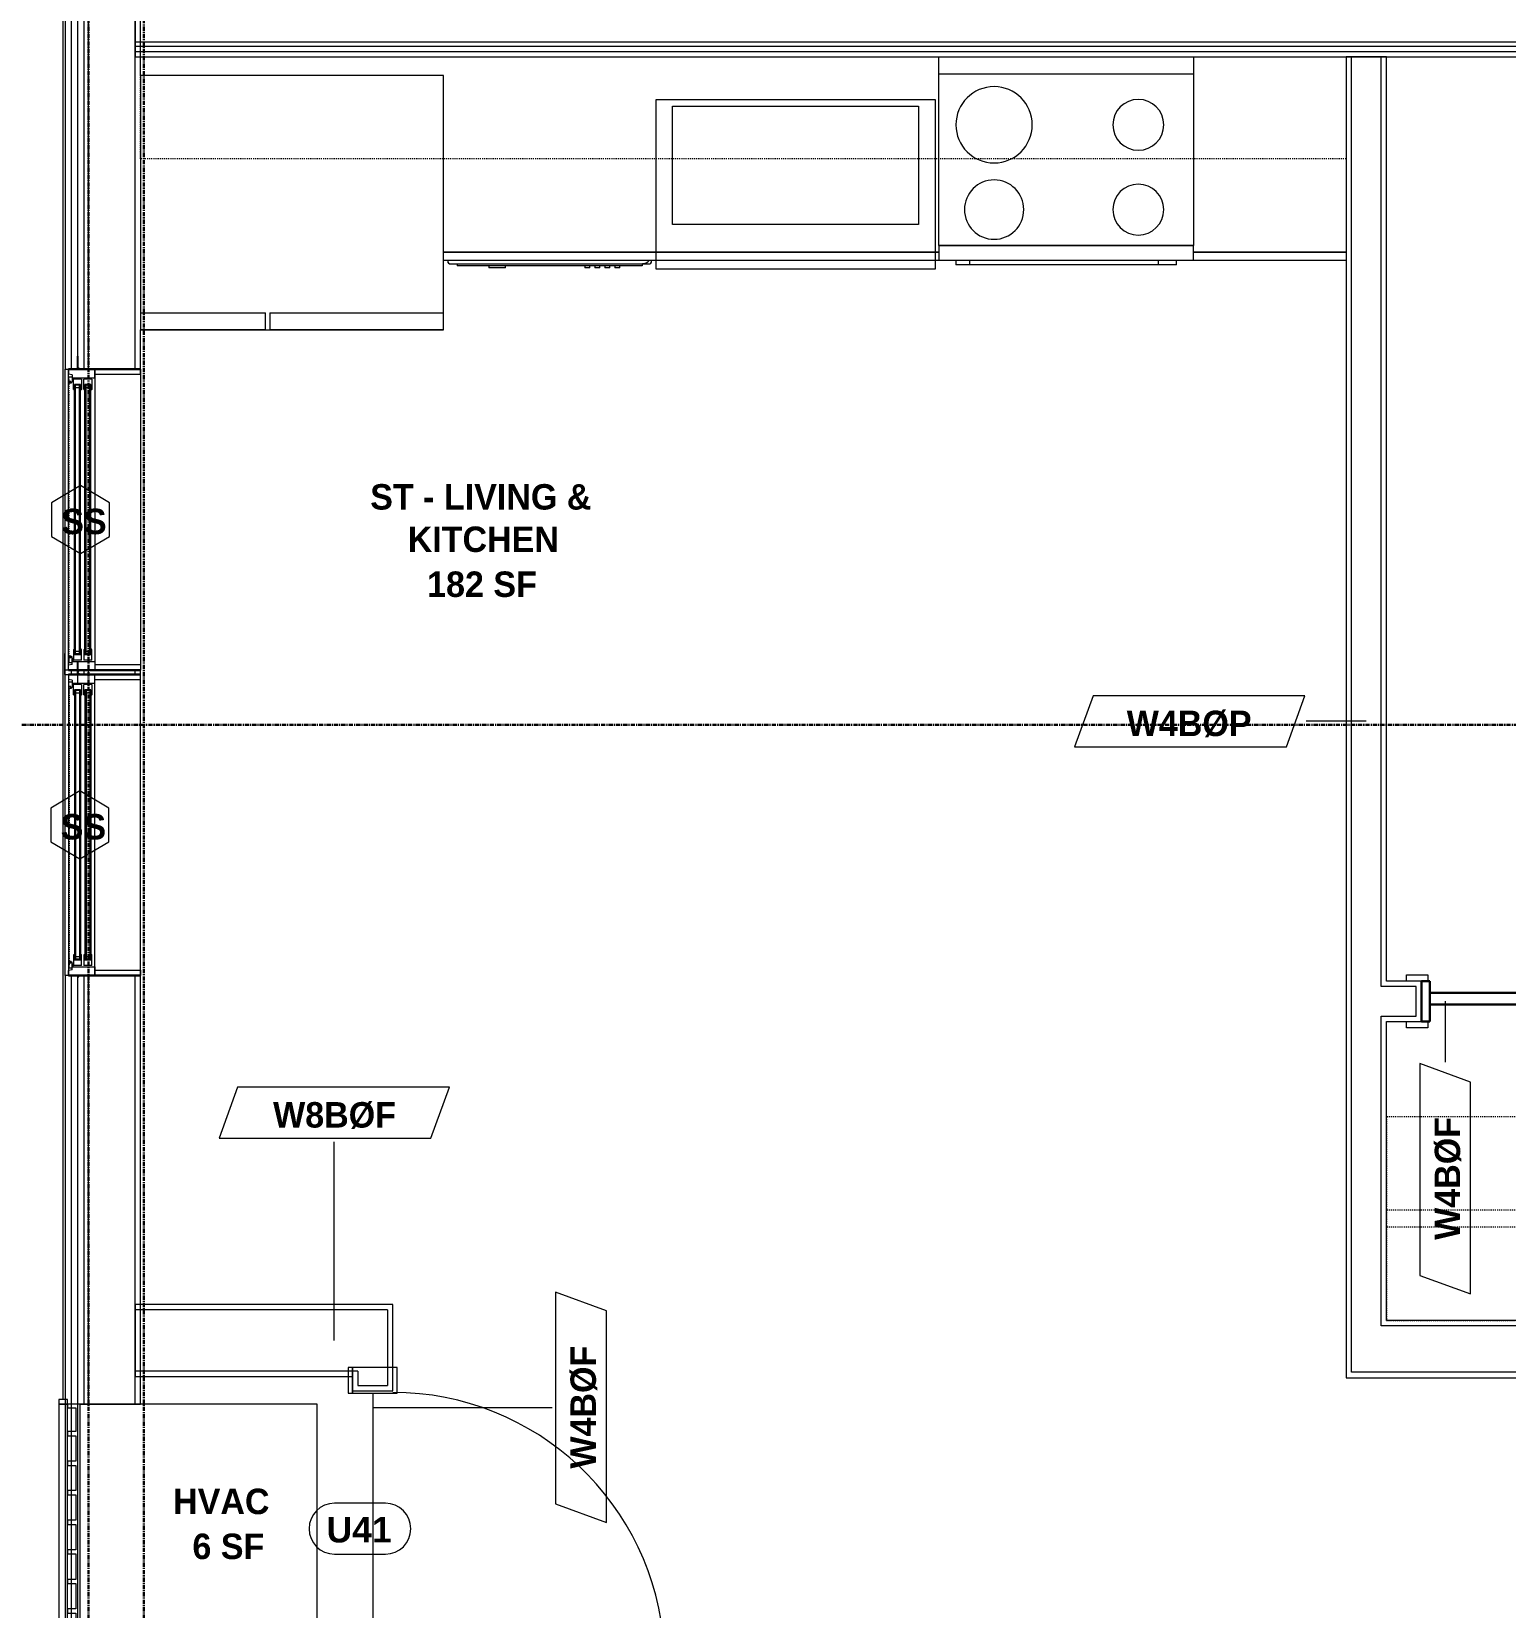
# Model space of a CAD drawing. Header units: inches. Extents: x -4058 to -1781, y 9814 to 12264.
# Drawn here: x -3836 to -3662.3, y 10363.1 to 10548.9 of the extents above; entities that cross this region are included whole.
import ezdxf

# ---------------------------------------------------------------- set-up
doc = ezdxf.new("R2010")
doc.units = ezdxf.units.IN
doc.header["$MEASUREMENT"] = 0
doc.linetypes.add('Dash', pattern=[0.25, 0.125, -0.125])
doc.linetypes.add('Grid Line 1_2_', pattern=[0.875, 0.5, -0.125, 0.125, -0.125])
for name, color, linetype, lineweight in [('0-1', 7, 'Continuous', 5), ('0-2', 7, 'Continuous', 9), ('A-AREA-IDEN', 2, 'Continuous', 9), ('A-DETL-GENF-HDLN-1', 7, 'Dash', 9), ('A-DETL-GENF-HDLN-2', 1, 'Continuous', 18), ('A-DOOR-3', 31, 'Continuous', 9), ('A-DOOR-4', 31, 'Continuous', 30), ('A-DOOR-FRAM-3', 31, 'Continuous', 30), ('A-DOOR-IDEN', 31, 'Continuous', 9), ('A-FLOR-2', 192, 'Continuous', 9), ('A-GENM-1', 7, 'Continuous', 9), ('A-GLAZ', 151, 'Continuous', 18), ('A-GLAZ-1', 10, 'Continuous', 30), ('A-GLAZ-2', 7, 'Continuous', 9), ('A-GLAZ-IDEN', 152, 'Continuous', 9), ('A-WALL', 113, 'Continuous', 18), ('A-WALL-1', 7, 'Continuous', 9), ('A-WALL-2', 250, 'Continuous', 18), ('A-WALL-3', 113, 'Continuous', 9), ('A-WALL-IDEN', 211, 'Continuous', 9), ('I-WALL-1', 7, 'Continuous', 9), ('I-WALL-2', 2, 'Continuous', 9), ('P-SANR-FIXT', 6, 'Continuous', 9), ('Q-CASE', 31, 'Continuous', 9), ('Q-CASE-HDLN', 31, 'Dash', 9), ('Q-SPCQ', 91, 'Continuous', 9), ('S-FNDN-1', 7, 'Continuous', 9), ('S-GRID-1', 1, 'Grid Line 1_2_', 30)]:
    doc.layers.add(name, color=color, linetype=linetype, lineweight=lineweight)
doc.styles.add('Arial_B', font='arialbd.ttf', dxfattribs={"height": 3})
doc.styles.add('Century Gothic_B_1', font='GOTHICB.TTF', dxfattribs={"height": 3})

# ---------------------------------------------------------------- blocks, each defined once
blk = doc.blocks.new('Window-Double_Hung-Marvin-Essential - 2-WIDE _TEMP ALL LOW_ ESDH3066-3454276-UNIT PLANS - 1ST FLOOR')
at = {"layer": 'A-DETL-GENF-HDLN-1'}
blk.add_line((16.1, 3.97), (-16.5, 3.97), dxfattribs=at)
at = {"layer": 'A-DETL-GENF-HDLN-2'}
for p, q in [((-17.75, 4.03), (-17.16, 4.03)), ((-17.75, 4.03), (-17.75, 0.94)), ((-17.08, 3.62), (-17.16, 4.03)), ((-16.85, 4), (-16.85, 3.62)), ((-16.3, 4), (-16.85, 4)), ((-16.3, 3.76), (-16.3, 4)), ((-16.18, 3.76), (-16.3, 3.76)), ((-16.18, 3.97), (-16.1, 3.97)), ((-16.18, 3.97), (-16.18, 3.76)), ((-16.1, 3.72), (-16.1, 3.97)), ((16.18, 3.97), (16.1, 3.97)), ((16.1, 3.72), (16.1, 3.97)), ((16.18, 3.97), (16.18, 3.76)), ((16.18, 3.76), (16.3, 3.76)), ((16.3, 3.76), (16.3, 4)), ((16.3, 4), (16.85, 4)), ((16.85, 4), (16.85, 3.62)), ((17.08, 3.62), (17.16, 4.03)), ((17.75, 4.03), (17.16, 4.03)), ((17.75, 4.03), (17.75, 0.94)), ((-19.25, 2.98), (-19.25, 2.94)), ((-17.75, 2.98), (-19.25, 2.98)), ((-19.25, 2.94), (-17.9, 2.94)), ((-17.9, 2.94), (-17.9, 2.83)), ((-17.9, 2.83), (-17.75, 2.83)), ((-17.08, 3.62), (-16.19, 3.62)), ((-16.38, 3.52), (-16.72, 3.52)), ((-16.72, 3.52), (-16.72, 0.94)), ((-15.34, 3.44), (-16.56, 3.44)), ((-16.56, 2.5), (-16.56, 3.44)), ((-16.56, 2.5), (-15.34, 2.5)), ((-15.34, 2.22), (-16.56, 2.22)), ((-16.56, 1.28), (-16.56, 2.22)), ((-16.38, 3.62), (-16.38, 3.52)), ((-16.19, 3.72), (-16.1, 3.72)), ((-16.19, 3.62), (-16.19, 3.72)), ((-15.94, 2.62), (-15.94, 3.34)), ((-15.94, 3.34), (-15.28, 3.34)), ((-15.28, 2.62), (-15.94, 2.62)), ((-15.94, 1.4), (-15.94, 2.12)), ((-15.94, 2.12), (-15.28, 2.12)), ((-15.84, 2.63), (-15.84, 3.32)), ((-15.84, 1.41), (-15.84, 2.1)), ((-15.54, 2.76), (-15.54, 3.2)), ((-15.54, 1.54), (-15.54, 1.98)), ((-15.34, 3.44), (-15.28, 3.38)), ((-15.34, 2.5), (-15.28, 2.56)), ((-15.34, 2.22), (-15.28, 2.16)), ((-15.28, 3.34), (-15.28, 3.38)), ((-15.28, 2.56), (-15.28, 2.62)), ((-15.28, 2.12), (-15.28, 2.16)), ((15.34, 3.44), (15.28, 3.38)), ((15.28, 3.34), (15.28, 3.38)), ((15.94, 3.34), (15.28, 3.34)), ((15.28, 2.56), (15.28, 2.62)), ((15.28, 2.62), (15.94, 2.62)), ((15.34, 2.5), (15.28, 2.56)), ((15.34, 2.22), (15.28, 2.16)), ((15.28, 2.12), (15.28, 2.16)), ((15.94, 2.12), (15.28, 2.12)), ((15.34, 3.44), (16.56, 3.44)), ((16.56, 2.5), (15.34, 2.5)), ((15.34, 2.22), (16.56, 2.22)), ((15.54, 2.76), (15.54, 3.2)), ((15.54, 1.54), (15.54, 1.98)), ((15.84, 2.63), (15.84, 3.32)), ((15.84, 1.41), (15.84, 2.1)), ((15.94, 2.62), (15.94, 3.34)), ((15.94, 1.4), (15.94, 2.12)), ((16.19, 3.72), (16.1, 3.72)), ((16.19, 3.62), (16.19, 3.72)), ((17.08, 3.62), (16.19, 3.62)), ((16.38, 3.62), (16.38, 3.52)), ((16.38, 3.52), (16.72, 3.52)), ((16.56, 2.5), (16.56, 3.44)), ((16.56, 1.28), (16.56, 2.22)), ((16.72, 3.52), (16.72, 0.94)), ((17.75, 2.98), (19.25, 2.98)), ((17.9, 2.83), (17.75, 2.83)), ((17.9, 2.94), (17.9, 2.83)), ((19.25, 2.94), (17.9, 2.94)), ((19.25, 2.98), (19.25, 2.94)), ((-16.72, 0.94), (-17.75, 0.94)), ((-17.13, 0.91), (-17.13, -4.44)), ((-16.56, 1.28), (-15.34, 1.28)), ((-15.28, 1.4), (-15.94, 1.4)), ((-15.34, 1.28), (-15.28, 1.34)), ((-15.28, 1.34), (-15.28, 1.4)), ((15.28, 1.34), (15.28, 1.4)), ((15.28, 1.4), (15.94, 1.4)), ((15.34, 1.28), (15.28, 1.34)), ((16.56, 1.28), (15.34, 1.28)), ((16.72, 0.94), (17.75, 0.94)), ((17.12, -4.44), (17.12, 0.91)), ((-17.13, -4.44), (-17.75, -4.44)), ((17.12, -4.44), (17.75, -4.44))]:
    blk.add_line(p, q, dxfattribs=at)
at = {"layer": 'A-GLAZ'}
for p, q in [((15.84, 3.32), (-15.84, 3.32)), ((15.84, 3.2), (-15.84, 3.2)), ((15.84, 2.76), (-15.84, 2.76)), ((15.84, 2.63), (-15.84, 2.63)), ((15.84, 2.1), (-15.84, 2.1)), ((15.84, 1.98), (-15.84, 1.98)), ((15.84, 1.54), (-15.84, 1.54)), ((15.84, 1.41), (-15.84, 1.41))]:
    blk.add_line(p, q, dxfattribs=at)
at = {"layer": 'A-GLAZ-1'}
for p, q in [((-17.75, 4.03), (-17.75, 0.94)), ((17.75, 0.94), (17.75, 4.03)), ((-17.75, 0.91), (-17.75, -4.44)), ((17.75, -4.44), (17.75, 0.91))]:
    blk.add_line(p, q, dxfattribs=at)
at = {"layer": 'A-GLAZ-2'}
for p, q in [((17.75, 4.03), (-17.75, 4.03)), ((20.21, 4.5), (17.75, 4.5)), ((17.75, 4.5), (17.75, 4.44)), ((17.75, 4.44), (20.21, 4.44)), ((20.21, 4.44), (20.21, 4.5)), ((-17.75, 0.94), (17.75, 0.94)), ((-17.75, -4.44), (17.75, -4.44))]:
    blk.add_line(p, q, dxfattribs=at)
blk = doc.blocks.new('Window-Double_Hung-Marvin-Essential - 2-WIDE _TEMP ALL LOW_ ESDH3066-3454284-UNIT PLANS - 1ST FLOOR')
at = {"layer": 'A-DETL-GENF-HDLN-1'}
blk.add_line((16.1, -3.97), (-16.5, -3.97), dxfattribs=at)
at = {"layer": 'A-DETL-GENF-HDLN-2'}
for p, q in [((-17.13, 4.44), (-17.75, 4.44)), ((-17.13, -0.91), (-17.13, 4.44)), ((17.12, 4.44), (17.75, 4.44)), ((17.12, 4.44), (17.12, -0.91)), ((-16.72, -0.94), (-17.75, -0.94)), ((-17.75, -4.03), (-17.75, -0.94)), ((-16.72, -3.52), (-16.72, -0.94)), ((-16.56, -1.28), (-15.34, -1.28)), ((-16.56, -1.28), (-16.56, -2.22)), ((-15.28, -1.4), (-15.94, -1.4)), ((-15.94, -1.4), (-15.94, -2.12)), ((-15.84, -1.41), (-15.84, -2.1)), ((-15.54, -1.54), (-15.54, -1.98)), ((-15.34, -1.28), (-15.28, -1.34)), ((-15.28, -1.34), (-15.28, -1.4)), ((15.34, -1.28), (15.28, -1.34)), ((15.28, -1.34), (15.28, -1.4)), ((15.28, -1.4), (15.94, -1.4)), ((16.56, -1.28), (15.34, -1.28)), ((15.54, -1.54), (15.54, -1.98)), ((15.84, -1.41), (15.84, -2.1)), ((15.94, -1.4), (15.94, -2.12)), ((16.56, -1.28), (16.56, -2.22)), ((16.72, -3.52), (16.72, -0.94)), ((16.72, -0.94), (17.75, -0.94)), ((17.75, -4.03), (17.75, -0.94)), ((-19.25, -2.98), (-19.25, -2.94)), ((-19.25, -2.94), (-17.9, -2.94)), ((-17.75, -2.98), (-19.25, -2.98)), ((-17.9, -2.94), (-17.9, -2.83)), ((-17.9, -2.83), (-17.75, -2.83)), ((-17.08, -3.62), (-17.16, -4.03)), ((-17.08, -3.62), (-16.19, -3.62)), ((-16.85, -4), (-16.85, -3.62)), ((-16.38, -3.52), (-16.72, -3.52)), ((-15.34, -2.22), (-16.56, -2.22)), ((-16.56, -2.5), (-15.34, -2.5)), ((-16.56, -2.5), (-16.56, -3.44)), ((-15.34, -3.44), (-16.56, -3.44)), ((-16.38, -3.62), (-16.38, -3.52)), ((-16.19, -3.62), (-16.19, -3.72)), ((-16.19, -3.72), (-16.1, -3.72)), ((-16.1, -3.72), (-16.1, -3.97)), ((-15.94, -2.12), (-15.28, -2.12)), ((-15.28, -2.62), (-15.94, -2.62)), ((-15.94, -2.62), (-15.94, -3.34)), ((-15.94, -3.34), (-15.28, -3.34)), ((-15.84, -2.63), (-15.84, -3.32)), ((-15.54, -2.76), (-15.54, -3.2)), ((-15.34, -2.22), (-15.28, -2.16)), ((-15.34, -2.5), (-15.28, -2.56)), ((-15.34, -3.44), (-15.28, -3.38)), ((-15.28, -2.12), (-15.28, -2.16)), ((-15.28, -2.56), (-15.28, -2.62)), ((-15.28, -3.34), (-15.28, -3.38)), ((15.28, -2.12), (15.28, -2.16)), ((15.94, -2.12), (15.28, -2.12)), ((15.34, -2.22), (15.28, -2.16)), ((15.34, -2.5), (15.28, -2.56)), ((15.28, -2.56), (15.28, -2.62)), ((15.28, -2.62), (15.94, -2.62)), ((15.28, -3.34), (15.28, -3.38)), ((15.94, -3.34), (15.28, -3.34)), ((15.34, -3.44), (15.28, -3.38)), ((15.34, -2.22), (16.56, -2.22)), ((16.56, -2.5), (15.34, -2.5)), ((15.34, -3.44), (16.56, -3.44)), ((15.54, -2.76), (15.54, -3.2)), ((15.84, -2.63), (15.84, -3.32)), ((15.94, -2.62), (15.94, -3.34)), ((16.19, -3.72), (16.1, -3.72)), ((16.1, -3.72), (16.1, -3.97)), ((17.08, -3.62), (16.19, -3.62)), ((16.19, -3.62), (16.19, -3.72)), ((16.38, -3.62), (16.38, -3.52)), ((16.38, -3.52), (16.72, -3.52)), ((16.56, -2.5), (16.56, -3.44)), ((16.85, -4), (16.85, -3.62)), ((17.08, -3.62), (17.16, -4.03)), ((17.9, -2.83), (17.75, -2.83)), ((17.75, -2.98), (19.25, -2.98)), ((17.9, -2.94), (17.9, -2.83)), ((19.25, -2.94), (17.9, -2.94)), ((19.25, -2.98), (19.25, -2.94)), ((-17.75, -4.03), (-17.16, -4.03)), ((-16.3, -4), (-16.85, -4)), ((-16.18, -3.76), (-16.3, -3.76)), ((-16.3, -3.76), (-16.3, -4)), ((-16.18, -3.97), (-16.18, -3.76)), ((-16.18, -3.97), (-16.1, -3.97)), ((16.18, -3.97), (16.1, -3.97)), ((16.18, -3.97), (16.18, -3.76)), ((16.18, -3.76), (16.3, -3.76)), ((16.3, -3.76), (16.3, -4)), ((16.3, -4), (16.85, -4)), ((17.75, -4.03), (17.16, -4.03))]:
    blk.add_line(p, q, dxfattribs=at)
at = {"layer": 'A-GLAZ'}
for p, q in [((15.84, -1.41), (-15.84, -1.41)), ((15.84, -1.54), (-15.84, -1.54)), ((15.84, -1.98), (-15.84, -1.98)), ((15.84, -2.1), (-15.84, -2.1)), ((15.84, -2.63), (-15.84, -2.63)), ((15.84, -2.76), (-15.84, -2.76)), ((15.84, -3.2), (-15.84, -3.2)), ((15.84, -3.32), (-15.84, -3.32))]:
    blk.add_line(p, q, dxfattribs=at)
at = {"layer": 'A-GLAZ-1'}
for p, q in [((-17.75, -0.91), (-17.75, 4.44)), ((17.75, 4.44), (17.75, -0.91)), ((-17.75, -4.03), (-17.75, -0.94)), ((17.75, -0.94), (17.75, -4.03))]:
    blk.add_line(p, q, dxfattribs=at)
at = {"layer": 'A-GLAZ-2'}
for p, q in [((-17.75, 4.44), (17.75, 4.44)), ((-17.75, -0.94), (17.75, -0.94)), ((17.75, -4.03), (-17.75, -4.03))]:
    blk.add_line(p, q, dxfattribs=at)
blk = doc.blocks.new('V-Series_EWC4_SPVU_RFA_2015 - 1ST FLOOR-2484708-UNIT PLANS - 1ST FLOOR')
at = {"layer": 'A-GENM-1'}
for p, q in [((-3126.69, 12090.69), (-3127.25, 12090.69)), ((-3127.25, 12090.69), (-3127.25, 12089.69)), ((-3098.81, 12090.69), (-3126.69, 12090.69)), ((-3126.69, 12090.69), (-3126.69, 12089.69)), ((-3126.69, 12089.69), (-3126.69, 12090.69)), ((-3098.81, 12089.69), (-3098.81, 12090.69)), ((-3098.25, 12090.69), (-3098.81, 12090.69)), ((-3098.81, 12090.69), (-3098.81, 12089.69)), ((-3098.25, 12089.69), (-3098.25, 12090.69)), ((-3127.25, 12089.69), (-3126.69, 12089.69)), ((-3126.69, 12089.69), (-3098.81, 12089.69)), ((-3126.69, 12089.69), (-3126.69, 12060.25)), ((-3126.25, 12089.69), (-3126.69, 12089.69)), ((-3126.25, 12088.69), (-3126.25, 12089.69)), ((-3123.45, 12088.69), (-3126.25, 12088.69)), ((-3122.95, 12089.69), (-3123.45, 12089.69)), ((-3123.45, 12089.69), (-3123.45, 12088.69)), ((-3122.95, 12088.69), (-3122.95, 12089.69)), ((-3119.97, 12088.69), (-3122.95, 12088.69)), ((-3119.47, 12089.69), (-3119.97, 12089.69)), ((-3119.97, 12089.69), (-3119.97, 12088.69)), ((-3119.47, 12088.69), (-3119.47, 12089.69)), ((-3116.48, 12088.69), (-3119.47, 12088.69)), ((-3115.98, 12089.69), (-3116.48, 12089.69)), ((-3116.48, 12089.69), (-3116.48, 12088.69)), ((-3115.98, 12088.69), (-3115.98, 12089.69)), ((-3113, 12088.69), (-3115.98, 12088.69)), ((-3112.5, 12089.69), (-3113, 12089.69)), ((-3113, 12089.69), (-3113, 12088.69)), ((-3112.5, 12088.69), (-3112.5, 12089.69)), ((-3109.51, 12088.69), (-3112.5, 12088.69)), ((-3109.01, 12089.69), (-3109.51, 12089.69)), ((-3109.51, 12089.69), (-3109.51, 12088.69)), ((-3109.01, 12088.69), (-3109.01, 12089.69)), ((-3106.03, 12088.69), (-3109.01, 12088.69)), ((-3105.53, 12089.69), (-3106.03, 12089.69)), ((-3106.03, 12089.69), (-3106.03, 12088.69)), ((-3105.53, 12088.69), (-3105.53, 12089.69)), ((-3102.55, 12088.69), (-3105.53, 12088.69)), ((-3102.05, 12089.69), (-3102.55, 12089.69)), ((-3102.55, 12089.69), (-3102.55, 12088.69)), ((-3102.05, 12088.69), (-3102.05, 12089.69)), ((-3099.25, 12088.69), (-3102.05, 12088.69)), ((-3098.81, 12089.69), (-3099.25, 12089.69)), ((-3099.25, 12089.69), (-3099.25, 12088.69)), ((-3098.81, 12089.69), (-3098.25, 12089.69)), ((-3098.81, 12060.25), (-3098.81, 12089.69)), ((-3126.69, 12060.25), (-3098.81, 12060.25))]:
    blk.add_line(p, q, dxfattribs=at)
blk = doc.blocks.new('CTR - 1st Phase - Shell_rvt-1-UNIT PLANS - 1ST FLOOR')
at = {"layer": 'A-WALL-1'}
for p, q in [((-3832.07, 10591.24), (-3832.07, 10509.14)), ((-3823.2, 10543.75), (-3823.2, 10591.24)), ((-3823.2, 10509.14), (-3823.2, 10513.75)), ((-3832.07, 10509.14), (-3831.67, 10509.14)), ((-3832.07, 10475.6), (-3832.07, 10509.14)), ((-3828.57, 10509.14), (-3828.54, 10509.14)), ((-3831.67, 10473.64), (-3832.07, 10473.64)), ((-3828.54, 10473.64), (-3828.57, 10473.64)), ((-3823.2, 10473.14), (-3823.2, 10473.64)), ((-3832.07, 10473.14), (-3831.67, 10473.14)), ((-3832.07, 10437.64), (-3832.07, 10473.14)), ((-3828.57, 10473.14), (-3828.54, 10473.14)), ((-3832.07, 10437.64), (-3832.07, 10279.94)), ((-3831.67, 10437.64), (-3832.07, 10437.64)), ((-3828.54, 10437.64), (-3828.57, 10437.64)), ((-3823.2, 10387.09), (-3823.2, 10437.64)), ((-3830.32, 10359.21), (-3830.32, 10387.09)), ((-3830.32, 10387.09), (-3823.2, 10387.09))]:
    blk.add_line(p, q, dxfattribs=at)
at = {"layer": 'A-WALL-2'}
for p, q in [((-3831.32, 10509.14), (-3831.32, 10591.24)), ((-3830.57, 10509.14), (-3830.57, 10591.24)), ((-3829.82, 10509.14), (-3829.82, 10591.24)), ((-3829.32, 10509.14), (-3829.32, 10591.24)), ((-3823.82, 10509.14), (-3823.82, 10591.24)), ((-3831.32, 10473.14), (-3831.32, 10473.64)), ((-3830.57, 10473.14), (-3830.57, 10473.64)), ((-3829.82, 10473.14), (-3829.82, 10473.64)), ((-3829.32, 10473.14), (-3829.32, 10473.64)), ((-3823.82, 10473.14), (-3823.82, 10473.64)), ((-3831.32, 10279.94), (-3831.32, 10437.64)), ((-3830.57, 10279.94), (-3830.57, 10437.64)), ((-3829.82, 10387.09), (-3829.82, 10437.64)), ((-3829.32, 10387.09), (-3829.32, 10437.64)), ((-3823.82, 10387.09), (-3823.82, 10437.64))]:
    blk.add_line(p, q, dxfattribs=at)
at = {"layer": 'S-FNDN-1'}
blk.add_line((-3832.32, 10387.65), (-3832.32, 10712.69), dxfattribs=at)
at = {"layer": '0-2'}
for name, p, rotation in [('Window-Double_Hung-Marvin-Essential - 2-WIDE _TEMP ALL LOW_ ESDH3066-3454284-UNIT PLANS - 1ST FLOOR', (-3827.64, 10491.39), 269.9999999999988), ('Window-Double_Hung-Marvin-Essential - 2-WIDE _TEMP ALL LOW_ ESDH3066-3454276-UNIT PLANS - 1ST FLOOR', (-3827.64, 10455.39), 89.99999999999885), ('V-Series_EWC4_SPVU_RFA_2015 - 1ST FLOOR-2484708-UNIT PLANS - 1ST FLOOR', (8257.87, 13485.9), 89.99999999999994)]:
    blk.add_blockref(name, p, dxfattribs=dict(at, rotation=rotation))
blk = doc.blocks.new('CTR - 1st Phase - Common Walls_rvt-1-UNIT PLANS - 1ST FLOOR')
at = {"layer": 'A-WALL-2'}
for p, q in [((-3487.3, 10547.69), (-3823.82, 10547.69)), ((-3487.3, 10547.19), (-3823.82, 10547.19)), ((-3487.3, 10546.56), (-3823.82, 10546.56))]:
    blk.add_line(p, q, dxfattribs=at)
at = {"layer": 'I-WALL-1'}
for p, q in [((-3823.82, 10554.44), (-3823.82, 10545.94)), ((-3823.82, 10545.94), (-3487.3, 10545.94))]:
    blk.add_line(p, q, dxfattribs=at)
blk = doc.blocks.new('CTR - 1st Phase - Structure_rvt-1-UNIT PLANS - 1ST FLOOR')
at = {"layer": 'S-GRID-1'}
for p, q in [((-3829.32, 9814.03), (-3829.32, 12247.5)), ((-3822.82, 9814.03), (-3822.82, 12247.5)), ((-1781.27, 10467.19), (-4041.78, 10467.19))]:
    blk.add_line(p, q, dxfattribs=at)
blk = doc.blocks.new('SLIDING - FLUSH - SLIDING - FLUSH - 5-0 x 6-8-3203586-UNIT PLANS - 1ST FLOOR')
at = {"layer": 'A-DOOR-3'}
for p, q in [((-32.75, 3.25), (-30.25, 3.25)), ((-32.75, 2.5), (-32.75, 3.25)), ((-30.25, 2.5), (-32.75, 2.5)), ((-30.25, 3.25), (-30.25, 2.5)), ((30.25, 3.25), (32.75, 3.25)), ((30.25, 2.5), (30.25, 3.25)), ((32.75, 2.5), (30.25, 2.5)), ((32.75, 3.25), (32.75, 2.5)), ((-32.75, -2.25), (-30.25, -2.25)), ((-32.75, -3), (-32.75, -2.25)), ((-30.25, -3), (-32.75, -3)), ((-30.25, -2.25), (-30.25, -3)), ((30.25, -2.25), (32.75, -2.25)), ((30.25, -3), (30.25, -2.25)), ((32.75, -3), (30.25, -3)), ((32.75, -2.25), (32.75, -3))]:
    blk.add_line(p, q, dxfattribs=at)
at = {"layer": 'A-DOOR-4'}
for p, q in [((-1, -0.88), (-1, 0.5)), ((-1, 0.5), (30, 0.5)), ((30, 0.5), (30, -0.88)), ((-30, -2.25), (-30, -0.88)), ((-30, -0.88), (1, -0.88)), ((30, -0.88), (-1, -0.88)), ((1, -0.88), (1, -2.25)), ((1, -2.25), (-30, -2.25))]:
    blk.add_line(p, q, dxfattribs=at)
at = {"layer": 'A-DOOR-FRAM-3'}
for p, q in [((-31, -2.25), (-31, 2.5)), ((-31, 2.5), (-30, 2.5)), ((-30, 2.5), (-30, -2.25)), ((30, 2.5), (31, 2.5)), ((30, -2.25), (30, 2.5)), ((31, 2.5), (31, -2.25)), ((-30, -2.25), (-31, -2.25)), ((31, -2.25), (30, -2.25))]:
    blk.add_line(p, q, dxfattribs=at)
blk = doc.blocks.new('OD_CW_Closet - OD_CW_Closet-3892068-UNIT PLANS - 1ST FLOOR')
at = {"layer": 'Q-CASE-HDLN'}
for p, q in [((36.41, 24), (0.74, 24)), ((0.74, 24), (0.74, 22.28)), ((36.41, 0), (36.41, 24)), ((0.74, 13), (36.41, 13)), ((0.74, 11), (36.41, 11)), ((0.74, 0), (36.41, 0))]:
    blk.add_line(p, q, dxfattribs=at)
blk = doc.blocks.new('SWING - SINGLE - FLUSH - SWING - 32_ x 80_ - WITH ACOUSTICAL SEAL-4346071-UNIT PLANS - 1ST FLOOR')
at = {"layer": 'A-DOOR-3'}
for p, q in [((-16, 2.87), (-19, 2.87)), ((-19, 2.87), (-19, -2.38)), ((-16, -2.38), (-16, 2.87)), ((19, 2.87), (16, 2.87)), ((16, 2.87), (16, -2.38)), ((19, -2.38), (19, 2.87)), ((-19, -2.38), (-16, -2.38)), ((-16, -2.38), (-19, -2.38)), ((-19, -2.38), (-19, -2.88)), ((-19, -2.88), (-16, -2.88)), ((-16, -2.88), (-16, -2.38)), ((16, -2.38), (19, -2.38)), ((19, -2.38), (16, -2.38)), ((16, -2.38), (16, -2.88)), ((16, -2.88), (19, -2.88)), ((19, -2.88), (19, -2.38))]:
    blk.add_line(p, q, dxfattribs=at)
blk.add_arc((16, 2.37), 32.07, 93.5759, 180, dxfattribs=at)
at = {"layer": 'A-DOOR-4'}
for p, q in [((14, 2.37), (14, 34.38)), ((16, 34.38), (14, 34.38)), ((16, 2.37), (16, 34.38)), ((16, 2.37), (14, 2.37))]:
    blk.add_line(p, q, dxfattribs=at)
blk = doc.blocks.new('OD_CW_Base Cabinet - OD_CW_Base Cabinet-4181791-UNIT PLANS - 1ST FLOOR')
at = {"layer": 'Q-CASE'}
for p, q in [((0.74, 0), (18.74, 0)), ((48.74, 0), (107.14, 0))]:
    blk.add_line(p, q, dxfattribs=at)
blk = doc.blocks.new('OD_CW_Upper Cabinet - OD_CW_Upper Cabinet-4366982-UNIT PLANS - 1ST FLOOR')
at = {"layer": 'Q-CASE-HDLN'}
for p, q in [((0.74, -24), (0.74, -12)), ((0.74, -12), (142.89, -12)), ((142.89, -12), (142.89, -24)), ((142.89, -24), (0.74, -24))]:
    blk.add_line(p, q, dxfattribs=at)
blk = doc.blocks.new('Stainless Steel Farmhous Kitchen Sink - Stainless Steel Farmhous Kitchen Sink-2443921-UNIT PLANS - 1ST FLOOR')
at = {"layer": 'P-SANR-FIXT'}
for p, q in [((0, -2.25), (-33, -2.25)), ((-33, -2.25), (-33, -22.2)), ((-31, -16.96), (-31, -3)), ((-31, -3), (-2, -3)), ((-2, -3), (-2, -16.96)), ((0, -22.2), (0, -2.25)), ((-2, -16.96), (-31, -16.96)), ((-33, -22.2), (0, -22.2))]:
    blk.add_line(p, q, dxfattribs=at)
blk = doc.blocks.new('Refrigerator_-_Side-by-Side_6047 - 36_ X 30_-V54-UNIT PLANS - 1ST FLOOR')
at = {"layer": 'Q-SPCQ'}
for p, q in [((17.87, 14.42), (-17.88, 14.42)), ((-17.88, 14.42), (-17.88, -15.58)), ((17.87, -15.58), (17.87, 14.42)), ((-17.88, -13.58), (-3.13, -13.58)), ((-17.88, -13.58), (-17.88, -15.58)), ((-3.13, -15.58), (-3.13, -13.58)), ((-2.63, -13.58), (17.87, -13.58)), ((-2.63, -13.58), (-2.63, -15.58)), ((17.87, -15.58), (17.87, -13.58)), ((-17.88, -15.58), (17.87, -15.58)), ((-3.13, -15.58), (-17.88, -15.58)), ((17.87, -15.58), (-2.63, -15.58))]:
    blk.add_line(p, q, dxfattribs=at)
blk = doc.blocks.new('Wall Tag - Arch Wall-3956453-UNIT PLANS - 1ST FLOOR')
at = {"layer": 'A-WALL-IDEN'}
for p, q in [((-0.3561, 0.0937), (-0.4244, -0.0937)), ((0.4244, 0.0937), (-0.3561, 0.0937)), ((0.3561, -0.0937), (0.4244, 0.0937)), ((-0.4244, -0.0937), (0.3561, -0.0937))]:
    blk.add_line(p, q, dxfattribs=at)
blk = doc.blocks.new('Door Tag - Type Mark-2601225-UNIT PLANS - 1ST FLOOR')
at = {"layer": 'A-DOOR-IDEN'}
for p, q in [((0.09375, 0.09375), (-0.09375, 0.09375)), ((-0.09375, -0.09375), (0.09375, -0.09375))]:
    blk.add_line(p, q, dxfattribs=at)
for centre, start, end in [((-0.09375, 0), 90, 270), ((0.09375, 0), 270, 90)]:
    blk.add_arc(centre, 0.09375, start, end, dxfattribs=at)
blk = doc.blocks.new('Window Tag - ONE-4156801-UNIT PLANS - 1ST FLOOR')
at = {"layer": 'A-GLAZ-IDEN'}
for p, q in [((0, 0.125), (-0.1071, 0.0619)), ((0.107, 0.062), (0, 0.125)), ((-0.1071, 0.0619), (-0.1071, -0.0619)), ((0.107, -0.0624), (0.107, 0.062)), ((-0.1071, -0.0619), (0, -0.125)), ((0, -0.125), (0.107, -0.0624))]:
    blk.add_line(p, q, dxfattribs=at)

msp = doc.modelspace()

# ---------------------------------------------------------------- block references
at = {"layer": '0-1'}
msp.add_blockref('CTR - 1st Phase - Shell_rvt-1-UNIT PLANS - 1ST FLOOR', (0, 0), dxfattribs=at)

# ---------------------------------------------------------------- next in the draw order: linework, layer by layer
at = {"layer": 'A-FLOR-2'}
msp.add_line((-3795.82, 10388.4), (-3795.82, 10356.4), dxfattribs=at)
at = {"layer": 'A-WALL'}
for p, q in [((-3680.42, 10390.84), (-3680.42, 10545.94)), ((-3676.92, 10436.34), (-3676.92, 10545.94)), ((-3672.79, 10436.34), (-3676.92, 10436.34)), ((-3672.79, 10432.84), (-3672.79, 10436.34)), ((-3676.92, 10432.84), (-3672.79, 10432.84)), ((-3676.92, 10396.34), (-3676.92, 10432.84)), ((-3794.07, 10398.21), (-3823.82, 10398.21)), ((-3794.07, 10398.21), (-3794.07, 10389.28)), ((-3605.42, 10396.34), (-3676.92, 10396.34)), ((-3797.57, 10390.96), (-3823.82, 10390.96)), ((-3797.57, 10390.96), (-3797.57, 10389.28)), ((-3601.92, 10390.84), (-3680.42, 10390.84)), ((-3797.57, 10389.28), (-3794.07, 10389.28))]:
    msp.add_line(p, q, dxfattribs=at)
at = {"layer": 'A-WALL-3'}
for p, q in [((-3681.04, 10545.94), (-3681.04, 10390.21)), ((-3676.29, 10545.94), (-3681.04, 10545.94)), ((-3676.29, 10436.96), (-3676.29, 10545.94)), ((-3672.17, 10436.96), (-3676.29, 10436.96)), ((-3672.17, 10432.21), (-3672.17, 10436.96)), ((-3676.29, 10432.21), (-3672.17, 10432.21)), ((-3676.29, 10396.96), (-3676.29, 10432.21)), ((-3606.04, 10396.96), (-3676.29, 10396.96)), ((-3798.2, 10390.34), (-3798.2, 10388.65)), ((-3793.45, 10388.65), (-3793.45, 10390.34)), ((-3681.04, 10390.21), (-3601.29, 10390.21)), ((-3798.2, 10388.65), (-3793.45, 10388.65))]:
    msp.add_line(p, q, dxfattribs=at)
at = {"layer": 'A-WALL-IDEN'}
for p, q in [((-3678.67, 10467.61), (-3685.74, 10467.61)), ((-3669.36, 10434.59), (-3669.36, 10427.4)), ((-3800.35, 10394.59), (-3800.35, 10418.03)), ((-3800.35, 10394.59), (-3800.35, 10418.03)), ((-3795.82, 10386.71), (-3774.67, 10386.71)), ((-3795.82, 10386.71), (-3774.67, 10386.71))]:
    msp.add_line(p, q, dxfattribs=at)
at = {"layer": 'I-WALL-2'}
for p, q in [((-3793.45, 10398.84), (-3823.82, 10398.84)), ((-3823.82, 10398.84), (-3823.82, 10390.34)), ((-3793.45, 10390.34), (-3793.45, 10398.84)), ((-3823.82, 10390.34), (-3798.2, 10390.34))]:
    msp.add_line(p, q, dxfattribs=at)
at = {"layer": 'Q-CASE'}
for p, q in [((-3729.05, 10522.94), (-3787.45, 10522.94)), ((-3787.45, 10522.94), (-3729.05, 10522.94)), ((-3729.05, 10521.94), (-3787.45, 10521.94)), ((-3681.04, 10522.94), (-3699.05, 10522.94)), ((-3699.05, 10522.94), (-3681.04, 10522.94)), ((-3681.04, 10521.94), (-3699.05, 10521.94))]:
    msp.add_line(p, q, dxfattribs=at)
at = {"layer": 'Q-SPCQ'}
for p, q in [((-3729.05, 10543.94), (-3729.05, 10545.94)), ((-3699.05, 10545.94), (-3699.05, 10543.94)), ((-3729.05, 10523.69), (-3729.05, 10543.94)), ((-3729.05, 10543.94), (-3699.05, 10543.94)), ((-3699.05, 10543.94), (-3699.05, 10523.69)), ((-3729.05, 10523.69), (-3699.05, 10523.69)), ((-3729.05, 10523.69), (-3729.05, 10521.94)), ((-3699.05, 10523.69), (-3729.05, 10523.69)), ((-3699.05, 10521.94), (-3699.05, 10523.69)), ((-3786.95, 10521.94), (-3786.95, 10521.76)), ((-3786.75, 10521.56), (-3764.02, 10521.56)), ((-3785.86, 10521.56), (-3785.86, 10521.31)), ((-3764.04, 10521.56), (-3764.04, 10521.31)), ((-3764.02, 10521.56), (-3763.15, 10521.56)), ((-3762.95, 10521.76), (-3762.95, 10521.94)), ((-3699.05, 10521.94), (-3729.05, 10521.94)), ((-3727.05, 10521.94), (-3727.05, 10521.44)), ((-3725.44, 10521.94), (-3725.44, 10521.44)), ((-3703.17, 10521.44), (-3703.17, 10521.94)), ((-3701.05, 10521.44), (-3701.05, 10521.94)), ((-3764.04, 10521.31), (-3785.86, 10521.31)), ((-3782.12, 10521.31), (-3782.12, 10521.06)), ((-3781.14, 10521.06), (-3782.12, 10521.06)), ((-3780.16, 10521.06), (-3781.14, 10521.06)), ((-3780.16, 10521.06), (-3780.16, 10521.31)), ((-3770.8, 10521.31), (-3770.8, 10521.06)), ((-3770.21, 10521.06), (-3770.8, 10521.06)), ((-3770.21, 10521.06), (-3770.21, 10521.31)), ((-3769.62, 10521.31), (-3769.62, 10521.06)), ((-3769.03, 10521.06), (-3769.62, 10521.06)), ((-3769.03, 10521.06), (-3769.03, 10521.31)), ((-3768.44, 10521.31), (-3768.44, 10521.06)), ((-3767.85, 10521.06), (-3768.44, 10521.06)), ((-3767.85, 10521.06), (-3767.85, 10521.31)), ((-3767.26, 10521.31), (-3767.26, 10521.06)), ((-3766.66, 10521.06), (-3767.26, 10521.06)), ((-3766.66, 10521.06), (-3766.66, 10521.31)), ((-3725.44, 10521.44), (-3727.05, 10521.44)), ((-3703.17, 10521.44), (-3725.44, 10521.44)), ((-3701.05, 10521.44), (-3703.17, 10521.44))]:
    msp.add_line(p, q, dxfattribs=at)
for centre, radius, start, end in [((-3722.55, 10537.94), 4.5, 0, 180), ((-3705.55, 10537.94), 3, 0, 180), ((-3722.55, 10537.94), 4.5, 180, 0), ((-3705.55, 10537.94), 3, 180, 0), ((-3722.55, 10527.94), 3.5, 0, 180), ((-3705.55, 10527.94), 3, 0, 180), ((-3722.55, 10527.94), 3.5, 180, 0), ((-3705.55, 10527.94), 3, 180, 0), ((-3786.75, 10521.76), 0.197, 180, 270), ((-3786.75, 10521.76), 0.197, 195, 255), ((-3764.02, 10522.64), 1.07, 270, 319.1261), ((-3763.15, 10521.76), 0.197, 270, 0)]:
    msp.add_arc(centre, radius, start, end, dxfattribs=at)

# ---------------------------------------------------------------- next in the draw order: block references
at = {"layer": '0-1'}
for name in ['CTR - 1st Phase - Structure_rvt-1-UNIT PLANS - 1ST FLOOR', 'CTR - 1st Phase - Common Walls_rvt-1-UNIT PLANS - 1ST FLOOR']:
    msp.add_blockref(name, (0, 0), dxfattribs=at)
at = {"layer": 'A-DOOR-3'}
for name, p, rotation in [('SLIDING - FLUSH - SLIDING - FLUSH - 5-0 x 6-8-3203586-UNIT PLANS - 1ST FLOOR', (-3641.17, 10434.71), 180), ('SWING - SINGLE - FLUSH - SWING - 32_ x 80_ - WITH ACOUSTICAL SEAL-4346071-UNIT PLANS - 1ST FLOOR', (-3795.82, 10372.4), 269.9999999999901)]:
    msp.add_blockref(name, p, dxfattribs=dict(at, rotation=rotation))
at = {"layer": 'A-DOOR-IDEN', "xscale": 31.99999999999999, "yscale": 31.99999999999999, "zscale": 31.99999999999999}
msp.add_blockref('Door Tag - Type Mark-2601225-UNIT PLANS - 1ST FLOOR', (-3797.32, 10372.4), dxfattribs=at)
msp.add_blockref('Door Tag - Type Mark-2601225-UNIT PLANS - 1ST FLOOR', (-3797.32, 10372.4), dxfattribs=at)
at = {"layer": 'A-GLAZ-IDEN', "xscale": 31.99999999999999, "yscale": 31.99999999999999, "zscale": 31.99999999999999}
for p in [(-3830.27, 10491.39), (-3830.34, 10455.39)]:
    msp.add_blockref('Window Tag - ONE-4156801-UNIT PLANS - 1ST FLOOR', p, dxfattribs=at)
at = {"layer": 'A-WALL-IDEN', "xscale": 31.99999999999999, "yscale": 31.99999999999999, "zscale": 31.99999999999999}
for p in [(-3699.48, 10467.61), (-3800.35, 10421.45), (-3800.35, 10421.45)]:
    msp.add_blockref('Wall Tag - Arch Wall-3956453-UNIT PLANS - 1ST FLOOR', p, dxfattribs=at)
at = {"layer": 'A-WALL-IDEN', "xscale": 31.99999999999999, "yscale": 31.99999999999999, "zscale": 31.99999999999999, "rotation": 89.99999999999955}
for p in [(-3669.36, 10413.67), (-3771.25, 10386.71), (-3771.25, 10386.71)]:
    msp.add_blockref('Wall Tag - Arch Wall-3956453-UNIT PLANS - 1ST FLOOR', p, dxfattribs=at)
at = {"layer": 'P-SANR-FIXT'}
msp.add_blockref('Stainless Steel Farmhous Kitchen Sink - Stainless Steel Farmhous Kitchen Sink-2443921-UNIT PLANS - 1ST FLOOR', (-3729.45, 10543.14), dxfattribs=at)
at = {"layer": 'Q-CASE', "rotation": 180}
for name, p in [('OD_CW_Upper Cabinet - OD_CW_Upper Cabinet-4366982-UNIT PLANS - 1ST FLOOR', (-3680.31, 10521.94)), ('OD_CW_Base Cabinet - OD_CW_Base Cabinet-4181791-UNIT PLANS - 1ST FLOOR', (-3680.31, 10521.94)), ('OD_CW_Closet - OD_CW_Closet-3892068-UNIT PLANS - 1ST FLOOR', (-3639.89, 10420.96))]:
    msp.add_blockref(name, p, dxfattribs=at)
at = {"layer": 'Q-SPCQ'}
msp.add_blockref('Refrigerator_-_Side-by-Side_6047 - 36_ X 30_-V54-UNIT PLANS - 1ST FLOOR', (-3805.32, 10529.33), dxfattribs=at)

# ---------------------------------------------------------------- next in the draw order: texts
at = {"layer": 'A-AREA-IDEN', "char_height": 3, "attachment_point": 1, "style": 'Century Gothic_B_1'}
for s, insert, width in [('ST - LIVING &', (-3796.11, 10495.57), 31.613), ('KITCHEN', (-3791.69, 10490.57), 20.907), ('182 SF', (-3789.4, 10485.27), 15.352), ('HVAC', (-3819.35, 10377.12), 15.049), ('6 SF', (-3817.07, 10371.82), 9.494)]:
    msp.add_mtext(s, dxfattribs=dict(at, insert=insert, width=width))
at = {"layer": 'A-DOOR-IDEN', "insert": (-3801.26, 10373.78), "char_height": 3, "width": 9.393, "attachment_point": 1, "style": 'Arial_B'}
msp.add_mtext('U41', dxfattribs=at)
msp.add_mtext('U41', dxfattribs=at)
at = {"layer": 'A-GLAZ-IDEN', "char_height": 3, "width": 5.454, "attachment_point": 1, "style": 'Century Gothic_B_1'}
for insert in [(-3832.54, 10492.67), (-3832.6, 10456.67)]:
    msp.add_mtext('SS', dxfattribs=dict(at, insert=insert))
at = {"layer": 'A-WALL-IDEN', "char_height": 3, "attachment_point": 1, "style": 'Century Gothic_B_1'}
for s, insert, width in [('W4BØP', (-3706.91, 10468.86), 17.877), ('W8BØF', (-3807.56, 10422.7), 17.372), ('W8BØF', (-3807.56, 10422.7), 17.372)]:
    msp.add_mtext(s, dxfattribs=dict(at, insert=insert, width=width))
at = {"layer": 'A-WALL-IDEN', "char_height": 3, "width": 17.372, "attachment_point": 1, "rotation": 90, "style": 'Century Gothic_B_1'}
for insert in [(-3670.6, 10406.46), (-3772.5, 10379.49), (-3772.5, 10379.49)]:
    msp.add_mtext('W4BØF', dxfattribs=dict(at, insert=insert))

doc.saveas('drawing.dxf')
